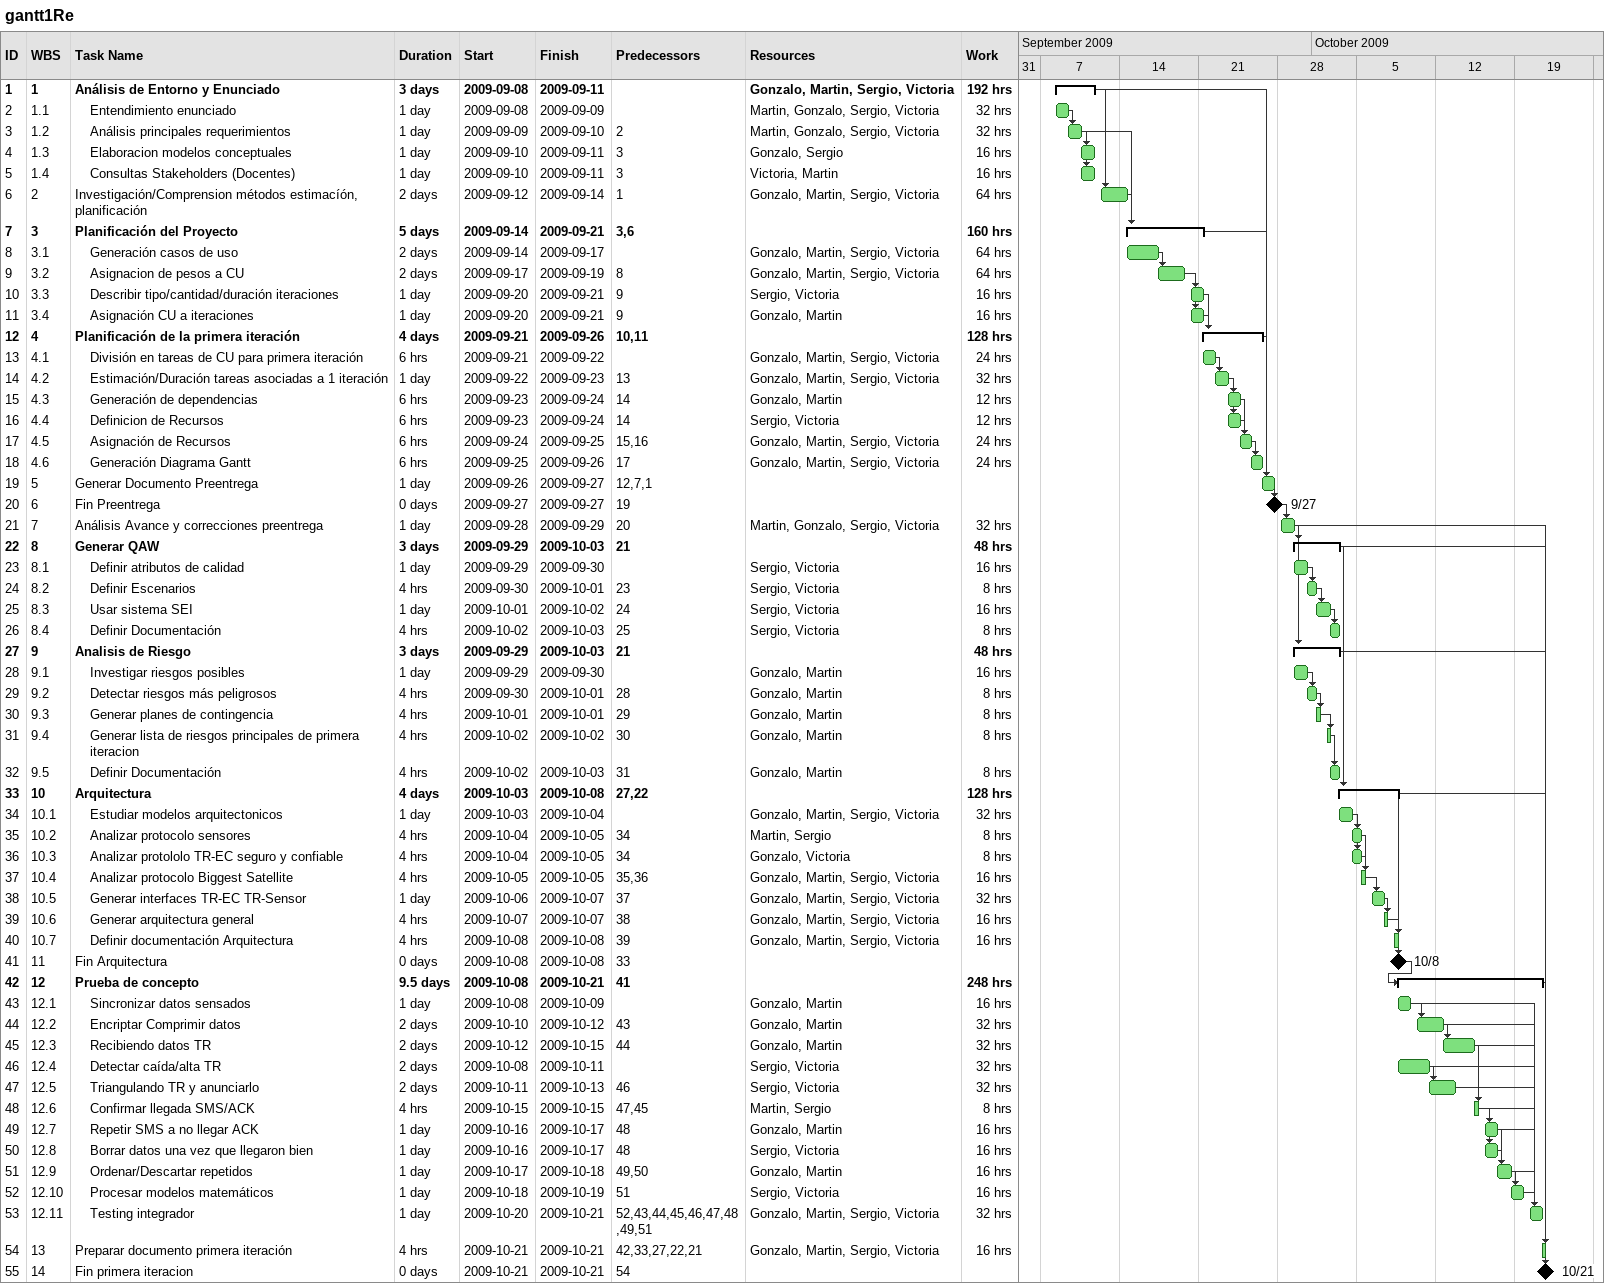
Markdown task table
gantt1Re

| ID | WBS | Task | Duration | Start | Finish | Predecessors | Resources | Work (h) |
|---|---|---|---|---|---|---|---|---|
| 1 | 1 | **Análisis de Entorno y Enunciado** | 3d | 2009-09-08 | 2009-09-11 |  | Gonzalo, Martin, Sergio, Victoria | 192 |
| 2 | 1.1 | Entendimiento enunciado | 1d | 2009-09-08 | 2009-09-09 |  | Martin, Gonzalo, Sergio, Victoria | 32 |
| 3 | 1.2 | Análisis principales requerimientos | 1d | 2009-09-09 | 2009-09-10 | 2 | Martin, Gonzalo, Sergio, Victoria | 32 |
| 4 | 1.3 | Elaboracion modelos conceptuales | 1d | 2009-09-10 | 2009-09-11 | 3 | Gonzalo, Sergio | 16 |
| 5 | 1.4 | Consultas Stakeholders (Docentes) | 1d | 2009-09-10 | 2009-09-11 | 3 | Victoria, Martin | 16 |
| 6 | 2 | Investigación/Comprension métodos estimacíón, planificación | 2d | 2009-09-12 | 2009-09-14 | 1 | Gonzalo, Martin, Sergio, Victoria | 64 |
| 7 | 3 | **Planificación del Proyecto** | 5d | 2009-09-14 | 2009-09-21 | 3, 6 |  | 160 |
| 8 | 3.1 | Generación casos de uso | 2d | 2009-09-14 | 2009-09-17 |  | Gonzalo, Martin, Sergio, Victoria | 64 |
| 9 | 3.2 | Asignacion de pesos a CU | 2d | 2009-09-17 | 2009-09-19 | 8 | Gonzalo, Martin, Sergio, Victoria | 64 |
| 10 | 3.3 | Describir tipo/cantidad/duración iteraciones | 1d | 2009-09-20 | 2009-09-21 | 9 | Sergio, Victoria | 16 |
| 11 | 3.4 | Asignación CU a iteraciones | 1d | 2009-09-20 | 2009-09-21 | 9 | Gonzalo, Martin | 16 |
| 12 | 4 | **Planificación de la primera iteración** | 4d | 2009-09-21 | 2009-09-26 | 10, 11 |  | 128 |
| 13 | 4.1 | División en tareas de CU para primera iteración | 6h | 2009-09-21 | 2009-09-22 |  | Gonzalo, Martin, Sergio, Victoria | 24 |
| 14 | 4.2 | Estimación/Duración tareas asociadas a 1 iteración | 1d | 2009-09-22 | 2009-09-23 | 13 | Gonzalo, Martin, Sergio, Victoria | 32 |
| 15 | 4.3 | Generación de dependencias | 6h | 2009-09-23 | 2009-09-24 | 14 | Gonzalo, Martin | 12 |
| 16 | 4.4 | Definicion de Recursos | 6h | 2009-09-23 | 2009-09-24 | 14 | Sergio, Victoria | 12 |
| 17 | 4.5 | Asignación de Recursos | 6h | 2009-09-24 | 2009-09-25 | 15, 16 | Gonzalo, Martin, Sergio, Victoria | 24 |
| 18 | 4.6 | Generación Diagrama Gantt | 6h | 2009-09-25 | 2009-09-26 | 17 | Gonzalo, Martin, Sergio, Victoria | 24 |
| 19 | 5 | Generar Documento Preentrega | 1d | 2009-09-26 | 2009-09-27 | 12, 7, 1 |  |  |
| 20 | 6 | Fin Preentrega | 0d | 2009-09-27 | 2009-09-27 | 19 |  |  |
| 21 | 7 | Análisis Avance y correcciones preentrega | 1d | 2009-09-28 | 2009-09-29 | 20 | Martin, Gonzalo, Sergio, Victoria | 32 |
| 22 | 8 | **Generar QAW** | 3d | 2009-09-29 | 2009-10-03 | 21 |  | 48 |
| 23 | 8.1 | Definir atributos de calidad | 1d | 2009-09-29 | 2009-09-30 |  | Sergio, Victoria | 16 |
| 24 | 8.2 | Definir Escenarios | 4h | 2009-09-30 | 2009-10-01 | 23 | Sergio, Victoria | 8 |
| 25 | 8.3 | Usar sistema SEI | 1d | 2009-10-01 | 2009-10-02 | 24 | Sergio, Victoria | 16 |
| 26 | 8.4 | Definir Documentación | 4h | 2009-10-02 | 2009-10-03 | 25 | Sergio, Victoria | 8 |
| 27 | 9 | **Analisis de Riesgo** | 3d | 2009-09-29 | 2009-10-03 | 21 |  | 48 |
| 28 | 9.1 | Investigar riesgos posibles | 1d | 2009-09-29 | 2009-09-30 |  | Gonzalo, Martin | 16 |
| 29 | 9.2 | Detectar riesgos más peligrosos | 4h | 2009-09-30 | 2009-10-01 | 28 | Gonzalo, Martin | 8 |
| 30 | 9.3 | Generar planes de contingencia | 4h | 2009-10-01 | 2009-10-01 | 29 | Gonzalo, Martin | 8 |
| 31 | 9.4 | Generar lista de riesgos principales de primera iteracion | 4h | 2009-10-02 | 2009-10-02 | 30 | Gonzalo, Martin | 8 |
| 32 | 9.5 | Definir Documentación | 4h | 2009-10-02 | 2009-10-03 | 31 | Gonzalo, Martin | 8 |
| 33 | 10 | **Arquitectura** | 4d | 2009-10-03 | 2009-10-08 | 27, 22 |  | 128 |
| 34 | 10.1 | Estudiar modelos arquitectonicos | 1d | 2009-10-03 | 2009-10-04 |  | Gonzalo, Martin, Sergio, Victoria | 32 |
| 35 | 10.2 | Analizar protocolo sensores | 4h | 2009-10-04 | 2009-10-05 | 34 | Martin, Sergio | 8 |
| 36 | 10.3 | Analizar protololo TR-EC seguro y confiable | 4h | 2009-10-04 | 2009-10-05 | 34 | Gonzalo, Victoria | 8 |
| 37 | 10.4 | Analizar protocolo Biggest Satellite | 4h | 2009-10-05 | 2009-10-05 | 35, 36 | Gonzalo, Martin, Sergio, Victoria | 16 |
| 38 | 10.5 | Generar interfaces TR-EC TR-Sensor | 1d | 2009-10-06 | 2009-10-07 | 37 | Gonzalo, Martin, Sergio, Victoria | 32 |
| 39 | 10.6 | Generar arquitectura general | 4h | 2009-10-07 | 2009-10-07 | 38 | Gonzalo, Martin, Sergio, Victoria | 16 |
| 40 | 10.7 | Definir documentación Arquitectura | 4h | 2009-10-08 | 2009-10-08 | 39 | Gonzalo, Martin, Sergio, Victoria | 16 |
| 41 | 11 | Fin Arquitectura | 0d | 2009-10-08 | 2009-10-08 | 33 |  |  |
| 42 | 12 | **Prueba de concepto** | 9.5d | 2009-10-08 | 2009-10-21 | 41 |  | 248 |
| 43 | 12.1 | Sincronizar datos sensados | 1d | 2009-10-08 | 2009-10-09 |  | Gonzalo, Martin | 16 |
| 44 | 12.2 | Encriptar Comprimir datos | 2d | 2009-10-10 | 2009-10-12 | 43 | Gonzalo, Martin | 32 |
| 45 | 12.3 | Recibiendo datos TR | 2d | 2009-10-12 | 2009-10-15 | 44 | Gonzalo, Martin | 32 |
| 46 | 12.4 | Detectar caída/alta TR | 2d | 2009-10-08 | 2009-10-11 |  | Sergio, Victoria | 32 |
| 47 | 12.5 | Triangulando TR y anunciarlo | 2d | 2009-10-11 | 2009-10-13 | 46 | Sergio, Victoria | 32 |
| 48 | 12.6 | Confirmar llegada SMS/ACK | 4h | 2009-10-15 | 2009-10-15 | 47, 45 | Martin, Sergio | 8 |
| 49 | 12.7 | Repetir SMS a no llegar ACK | 1d | 2009-10-16 | 2009-10-17 | 48 | Gonzalo, Martin | 16 |
| 50 | 12.8 | Borrar datos una vez que llegaron bien | 1d | 2009-10-16 | 2009-10-17 | 48 | Sergio, Victoria | 16 |
| 51 | 12.9 | Ordenar/Descartar repetidos | 1d | 2009-10-17 | 2009-10-18 | 49, 50 | Gonzalo, Martin | 16 |
| 52 | 12.10 | Procesar modelos matemáticos | 1d | 2009-10-18 | 2009-10-19 | 51 | Sergio, Victoria | 16 |
| 53 | 12.11 | Testing integrador | 1d | 2009-10-20 | 2009-10-21 | 52, 43, 44, 45, 46, 47, 48, 49, 51 | Gonzalo, Martin, Sergio, Victoria | 32 |
| 54 | 13 | Preparar documento primera iteración | 4h | 2009-10-21 | 2009-10-21 | 42, 33, 27, 22, 21 | Gonzalo, Martin, Sergio, Victoria | 16 |
| 55 | 14 | Fin primera iteracion | 0d | 2009-10-21 | 2009-10-21 | 54 |  |  |
